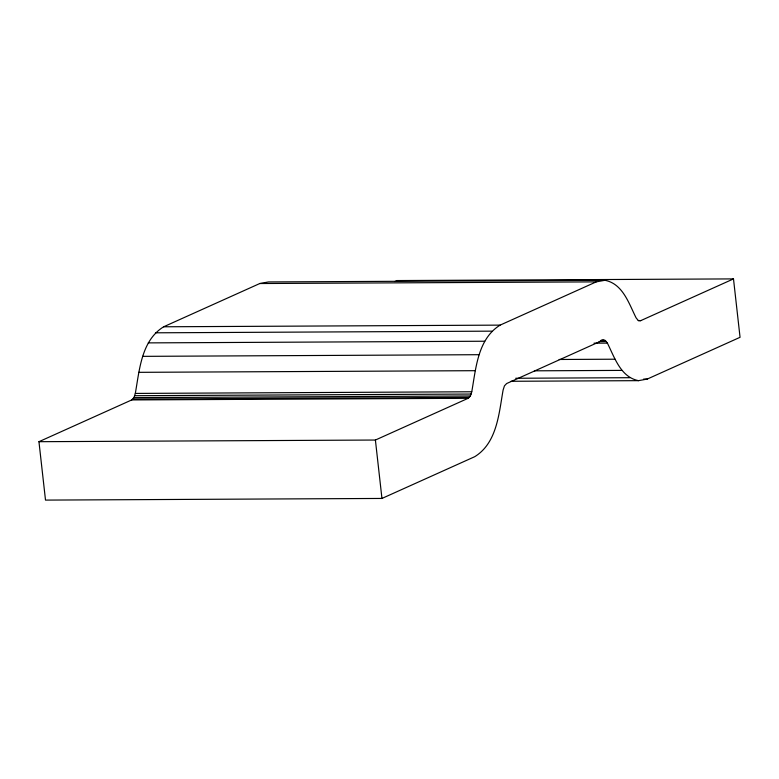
<?xml version="1.0" encoding="UTF-8"?>
<svg xmlns="http://www.w3.org/2000/svg" width="779" height="779" viewBox="0 0 779 779"><rect width="100%" height="100%" fill="white"/><g stroke="black" fill="none" stroke-linecap="round" stroke-linejoin="round"><path stroke-width="1.17" d="M638.527 380.658C620.6 377.172 614.573 357.395 607.386 343.111L605.264 340.472L602.78 340.277L506.662 383.531L504.461 385.829L503.107 390.036C498.93 413.415 497.138 442.842 474.762 456.679L381.953 498.443L45.503 500.099L38.95 441.693L131.758 399.929L133.959 397.631L135.312 393.424C139.499 370.044 141.281 340.618 163.658 326.781L259.787 283.527L268.492 281.94L604.942 280.284C622.869 283.77 628.896 303.547 636.083 317.822L638.205 320.471L640.689 320.666L733.497 278.901L740.05 337.307L647.242 379.071L638.527 380.658L510.995 381.282M38.95 441.693L375.4 440.038L468.208 398.273L470.409 395.975L471.762 391.769C475.94 368.389 477.731 338.962 500.108 325.125L596.237 281.871L604.942 280.284M394.836 281.55L397.047 280.557L733.497 278.901M259.787 283.527L596.237 281.871M638.264 320.675L640.689 320.666M163.658 326.781L500.108 325.125M155.449 332.808L491.9 331.153M601.602 340.063L604.027 340.053M600.405 340.501L605.264 340.472M148.263 342.887L484.713 341.231M599.119 341.553L606.403 341.514M594.026 343.179L607.386 343.111M142.586 356.354L479.036 354.698M559.147 359.479L615.02 359.207M138.779 372.333L475.229 370.687M534.423 370.823L621.876 370.395M515.708 378.263L629.89 377.698M643.6 379.091L647.242 379.071M135.312 393.424L471.762 391.769M134.767 395.703L471.217 394.047M133.959 397.631L470.409 395.975M132.936 399.072L469.386 397.417M131.758 399.929L468.208 398.273M375.4 440.038L381.953 498.443"/></g></svg>
